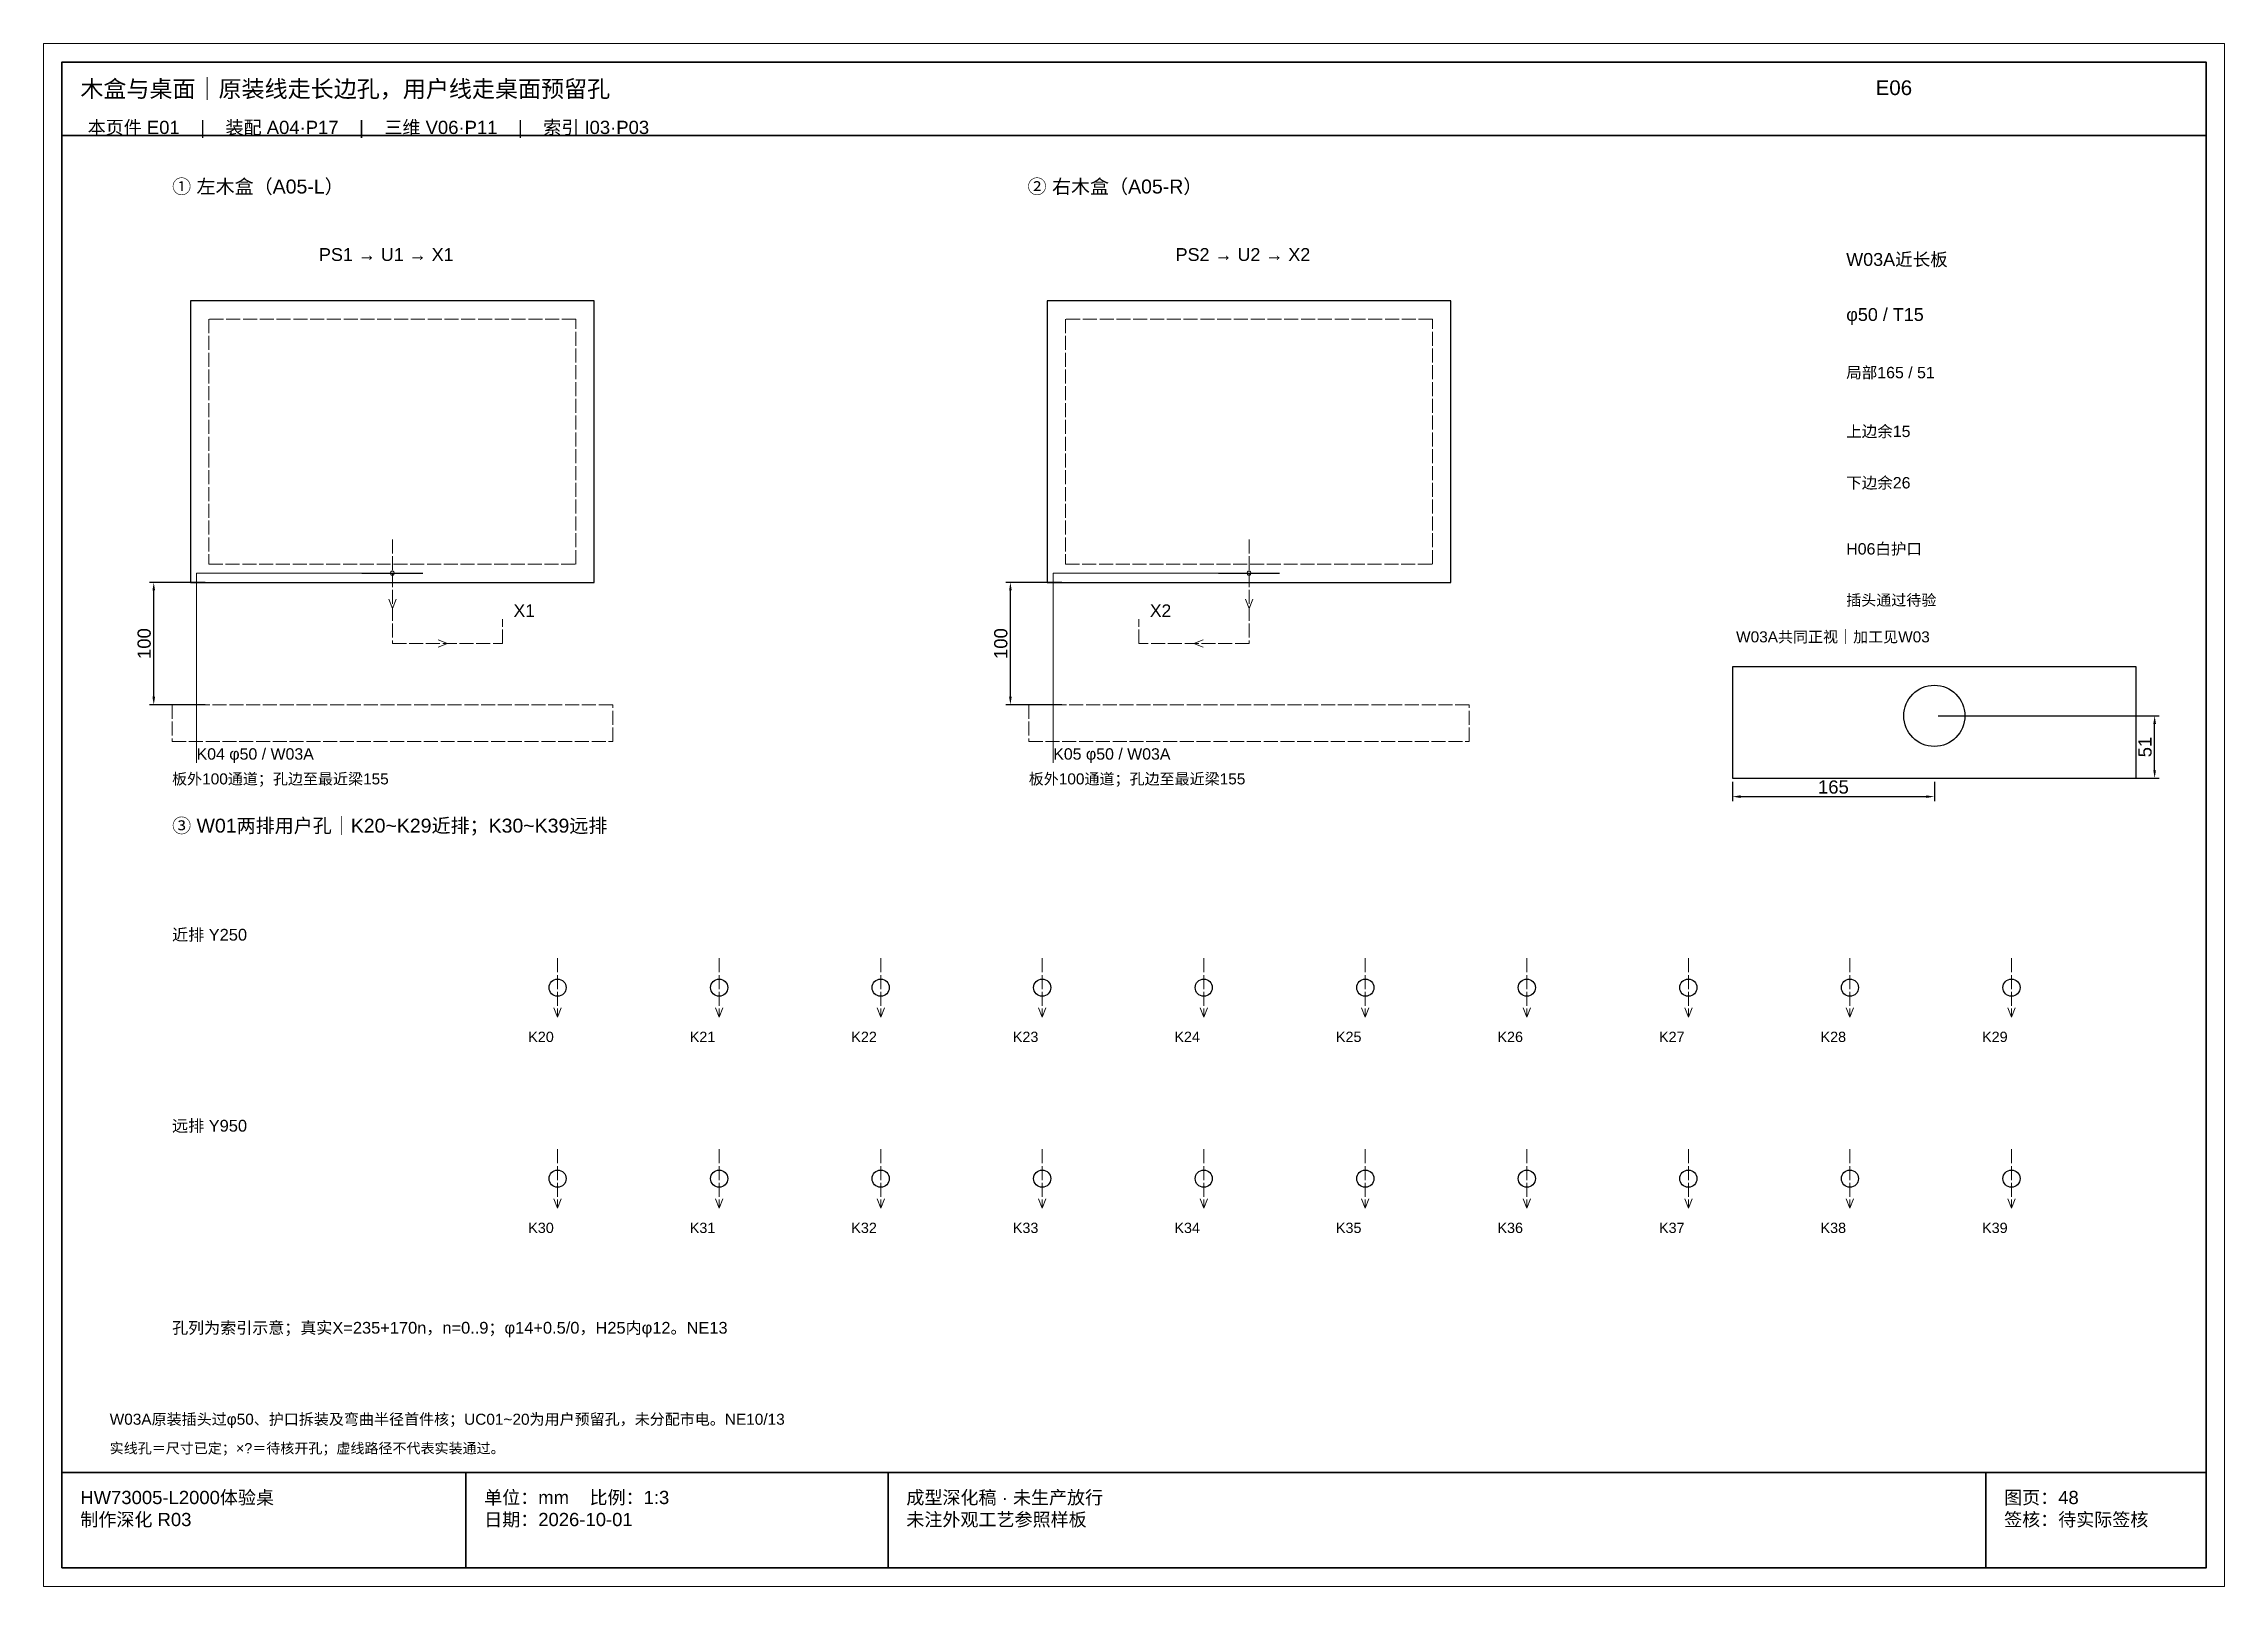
# Paper-space layout 'E06' of a CAD drawing. Header units: millimetres. Extents: x 0 to 594, y 0 to 420.
# The model-space entities are those that its viewports show. They can reach past a viewport. Long polylines and large blocks are cut down to what shows.
import ezdxf

# ---------------------------------------------------------------- set-up
doc = ezdxf.new("R2010")
doc.units = ezdxf.units.MM
doc.linetypes.add('DASHED', pattern=[1.524, 1.27, -0.254])
for name, color, linetype, lineweight in [('DIM', 7, 'Continuous', 13), ('FRAME', 7, 'Continuous', 35), ('HIDDEN', 8, 'DASHED', 13), ('NOTE', 7, 'Continuous', 18), ('OUTLINE', 7, 'Continuous', 25)]:
    doc.layers.add(name, color=color, linetype=linetype, lineweight=lineweight)
doc.styles.add('CN', font='Arial Unicode.ttf')
doc.dimstyles.new('D3_A2', dxfattribs={"dimtxt": 10.8, "dimasz": 6.6, "dimexe": 3.6, "dimexo": 3, "dimgap": 2.4, "dimtad": 1, "dimdsep": 46, "dimtxsty": 'CN', "dimcen": 2.5, "dimclrd": 7, "dimclre": 7, "dimclrt": 7, "dimazin": 3, "dimtfac": 1, "dimtmove": 0, "dimatfit": 3})

msp = doc.modelspace()

# ---------------------------------------------------------------- linework, layer by layer
at = {"layer": 'DIM'}
for points in [[(408285, 827.5), (408125, 827.5), (408125, 672.5)], [(408985, 827.5), (408825, 827.5), (408825, 672.5)]]:
    msp.add_lwpolyline(points, dxfattribs=at)
for centre in [(408285, 827.5), (408985, 827.5)]:
    msp.add_circle(centre, 1.65, dxfattribs=at)
at = {"layer": 'FRAME'}
for p, q in [((408015, 1185), (409767, 1185)), ((408015, 93), (409767, 93)), ((408345, 15), (408345, 93)), ((408690, 15), (408690, 93)), ((409587, 15), (409587, 93))]:
    msp.add_line(p, q, dxfattribs=at)
msp.add_lwpolyline([(408015, 15), (409767, 15), (409767, 1245), (408015, 1245)], close=True, dxfattribs=at)
at = {"layer": 'HIDDEN'}
for p, q in [((408285, 827.5), (408285, 798.75)), ((408985, 827.5), (408985, 798.75)), ((408285, 798.75), (408282, 806.25)), ((408285, 798.75), (408288, 806.25)), ((408985, 798.75), (408982, 806.25)), ((408985, 798.75), (408988, 806.25)), ((408285, 770), (408330, 770)), ((408330, 770), (408322.5, 773)), ((408330, 770), (408322.5, 767)), ((408940, 770), (408947.5, 773)), ((408985, 770), (408940, 770)), ((408940, 770), (408947.5, 767)), ((408420, 513), (408420, 465)), ((408552, 513), (408552, 465)), ((408684, 513), (408684, 465)), ((408816, 513), (408816, 465)), ((408948, 513), (408948, 465)), ((409080, 513), (409080, 465)), ((409212, 513), (409212, 465)), ((409344, 513), (409344, 465)), ((409476, 513), (409476, 465)), ((409608, 513), (409608, 465)), ((408420, 465), (408417, 472.5)), ((408420, 465), (408423, 472.5)), ((408552, 465), (408549, 472.5)), ((408552, 465), (408555, 472.5)), ((408684, 465), (408681, 472.5)), ((408684, 465), (408687, 472.5)), ((408816, 465), (408813, 472.5)), ((408816, 465), (408819, 472.5)), ((408948, 465), (408945, 472.5)), ((408948, 465), (408951, 472.5)), ((409080, 465), (409077, 472.5)), ((409080, 465), (409083, 472.5)), ((409212, 465), (409209, 472.5)), ((409212, 465), (409215, 472.5)), ((409344, 465), (409341, 472.5)), ((409344, 465), (409347, 472.5)), ((409476, 465), (409473, 472.5)), ((409476, 465), (409479, 472.5)), ((409608, 465), (409605, 472.5)), ((409608, 465), (409611, 472.5)), ((408420, 357), (408420, 309)), ((408552, 357), (408552, 309)), ((408684, 357), (408684, 309)), ((408816, 357), (408816, 309)), ((408948, 357), (408948, 309)), ((409080, 357), (409080, 309)), ((409212, 357), (409212, 309)), ((409344, 357), (409344, 309)), ((409476, 357), (409476, 309)), ((409608, 357), (409608, 309)), ((408420, 309), (408417, 316.5)), ((408420, 309), (408423, 316.5)), ((408552, 309), (408549, 316.5)), ((408552, 309), (408555, 316.5)), ((408684, 309), (408681, 316.5)), ((408684, 309), (408687, 316.5)), ((408816, 309), (408813, 316.5)), ((408816, 309), (408819, 316.5)), ((408948, 309), (408945, 316.5)), ((408948, 309), (408951, 316.5)), ((409080, 309), (409077, 316.5)), ((409080, 309), (409083, 316.5)), ((409212, 309), (409209, 316.5)), ((409212, 309), (409215, 316.5)), ((409344, 309), (409341, 316.5)), ((409344, 309), (409347, 316.5)), ((409476, 309), (409473, 316.5)), ((409476, 309), (409479, 316.5)), ((409608, 309), (409605, 316.5)), ((409608, 309), (409611, 316.5))]:
    msp.add_line(p, q, dxfattribs=at)
for points in [[(408135, 835), (408435, 835), (408435, 1035), (408135, 1035)], [(408835, 835), (409135, 835), (409135, 1035), (408835, 1035)], [(408105, 690), (408465, 690), (408465, 720), (408105, 720)], [(408805, 690), (409165, 690), (409165, 720), (408805, 720)]]:
    msp.add_lwpolyline(points, close=True, dxfattribs=at)
for points in [[(408285, 855), (408285, 827.5), (408285, 770), (408375, 770), (408375, 790)], [(408985, 855), (408985, 827.5), (408985, 770), (408895, 770), (408895, 790)]]:
    msp.add_lwpolyline(points, dxfattribs=at)
at = {"layer": 'OUTLINE'}
for p, q in [((408260, 827.5), (408310, 827.5)), ((408960, 827.5), (409010, 827.5))]:
    msp.add_line(p, q, dxfattribs=at)
for points in [[(408120, 820), (408450, 820), (408450, 1050), (408120, 1050)], [(408820, 820), (409150, 820), (409150, 1050), (408820, 1050)], [(409380, 660), (409710, 660), (409710, 751), (409380, 751)]]:
    msp.add_lwpolyline(points, close=True, dxfattribs=at)
for centre, radius in [((409545, 711), 25), ((408420, 489), 7), ((408552, 489), 7), ((408684, 489), 7), ((408816, 489), 7), ((408948, 489), 7), ((409080, 489), 7), ((409212, 489), 7), ((409344, 489), 7), ((409476, 489), 7), ((409608, 489), 7), ((408420, 333), 7), ((408552, 333), 7), ((408684, 333), 7), ((408816, 333), 7), ((408948, 333), 7), ((409080, 333), 7), ((409212, 333), 7), ((409344, 333), 7), ((409476, 333), 7), ((409608, 333), 7)]:
    msp.add_circle(centre, radius, dxfattribs=at)

# ---------------------------------------------------------------- texts
at = {"layer": 'NOTE', "attachment_point": 1, "style": 'CN'}
for s, insert, char_height, width in [('木盒与桌面｜原装线走长边孔，用户线走桌面预留孔', (408030, 1230), 13.8, 1452), ('E06', (409497, 1230), 12, 270), ('本页件 E01    |    装配 A04·P17    |    三维 V06·P11    |    索引 I03·P03', (408036, 1197), 10.8, 1710), ('① 左木盒（A05-L）', (408105, 1149), 11.4, 606), ('② 右木盒（A05-R）', (408804, 1149), 11.4, 615), ('PS1 → U1 → X1', (408225, 1093), 10.5, 549), ('PS2 → U2 → X2', (408925, 1093), 10.5, 549), ('W03A近长板', (409473, 1089), 10.5, 258), ('φ50 / T15', (409473, 1044), 10.5, 258), ('局部165 / 51', (409473, 996), 9.3, 258), ('上边余15', (409473, 948), 9.3, 258), ('下边余26', (409473, 906), 9.3, 258), ('H06白护口', (409473, 852), 9.3, 258), ('X1', (408384, 802), 10.2, 165), ('X2', (408904, 802), 10.2, 165), ('插头通过待验', (409473, 810), 9, 258), ('W03A共同正视｜加工见W03', (409383, 780), 9, 351), ('K04 φ50 / W03A', (408125, 684.5), 9.3, 315), ('K05 φ50 / W03A', (408825, 684.5), 9.3, 315), ('板外100通道；孔边至最近梁155', (408105, 664), 9, 570), ('板外100通道；孔边至最近梁155', (408805, 664), 9, 570), ('③ W01两排用户孔｜K20~K29近排；K30~K39远排', (408105, 627), 11.4, 1605), ('近排 Y250', (408105, 537), 9.6, 327), ('K20', (408396, 453), 8.4, 99), ('K21', (408528, 453), 8.4, 99), ('K22', (408660, 453), 8.4, 99), ('K23', (408792, 453), 8.4, 99), ('K24', (408924, 453), 8.4, 99), ('K25', (409056, 453), 8.4, 99), ('K26', (409188, 453), 8.4, 99), ('K27', (409320, 453), 8.4, 99), ('K28', (409452, 453), 8.4, 99), ('K29', (409584, 453), 8.4, 99), ('远排 Y950', (408105, 381), 9.6, 327), ('K30', (408396, 297), 8.4, 99), ('K31', (408528, 297), 8.4, 99), ('K32', (408660, 297), 8.4, 99), ('K33', (408792, 297), 8.4, 99), ('K34', (408924, 297), 8.4, 99), ('K35', (409056, 297), 8.4, 99), ('K36', (409188, 297), 8.4, 99), ('K37', (409320, 297), 8.4, 99), ('K38', (409452, 297), 8.4, 99), ('K39', (409584, 297), 8.4, 99), ('孔列为索引示意；真实X=235+170n，n=0..9；φ14+0.5/0，H25内φ12。NE13', (408105, 216), 9.6, 1623), ('W03A原装插头过φ50、护口拆装及弯曲半径首件核；UC01~20为用户预留孔，未分配市电。NE10/13', (408054, 141), 9, 1665), ('实线孔＝尺寸已定；×?＝待核开孔；虚线路径不代表实装通过。', (408054, 117), 8.4, 1665), ('HW73005-L2000体验桌\\P制作深化 R03', (408030, 78), 10.8, 300), ('单位：mm    比例：1:3\\P日期：2026-10-01', (408360, 78), 10.8, 315), ('成型深化稿 · 未生产放行\\P未注外观工艺参照样板', (408705, 78), 10.8, 867), ('图页：48\\P签核：待实际签核', (409602, 78), 10.8, 165)]:
    msp.add_mtext(s, dxfattribs=dict(at, insert=insert, char_height=char_height, width=width))

# ---------------------------------------------------------------- dimensions: what is measured, and where the dimension line sits
at = {"layer": 'DIM'}
for base, p1, p2 in [((408090, 720), (408135, 720), (408135, 820)), ((408790, 720), (408835, 720), (408835, 820)), ((409725, 660), (409545, 660), (409545, 711))]:
    msp.add_linear_dim(base=base, p1=p1, p2=p2, angle=90, dimstyle='D3_A2', dxfattribs=at).render()
msp.add_linear_dim(base=(409380, 645), p1=(409380, 660), p2=(409545, 660), dimstyle='D3_A2', dxfattribs=at).render()

psp = doc.layouts.new('E06')

# ---------------------------------------------------------------- viewports
at = {"layer": 'Defpoints'}
psp.add_viewport(center=(297, 210), size=(594, 420), view_center_point=(408891, 630), view_height=1260, dxfattribs=at)

doc.saveas('drawing.dxf')
